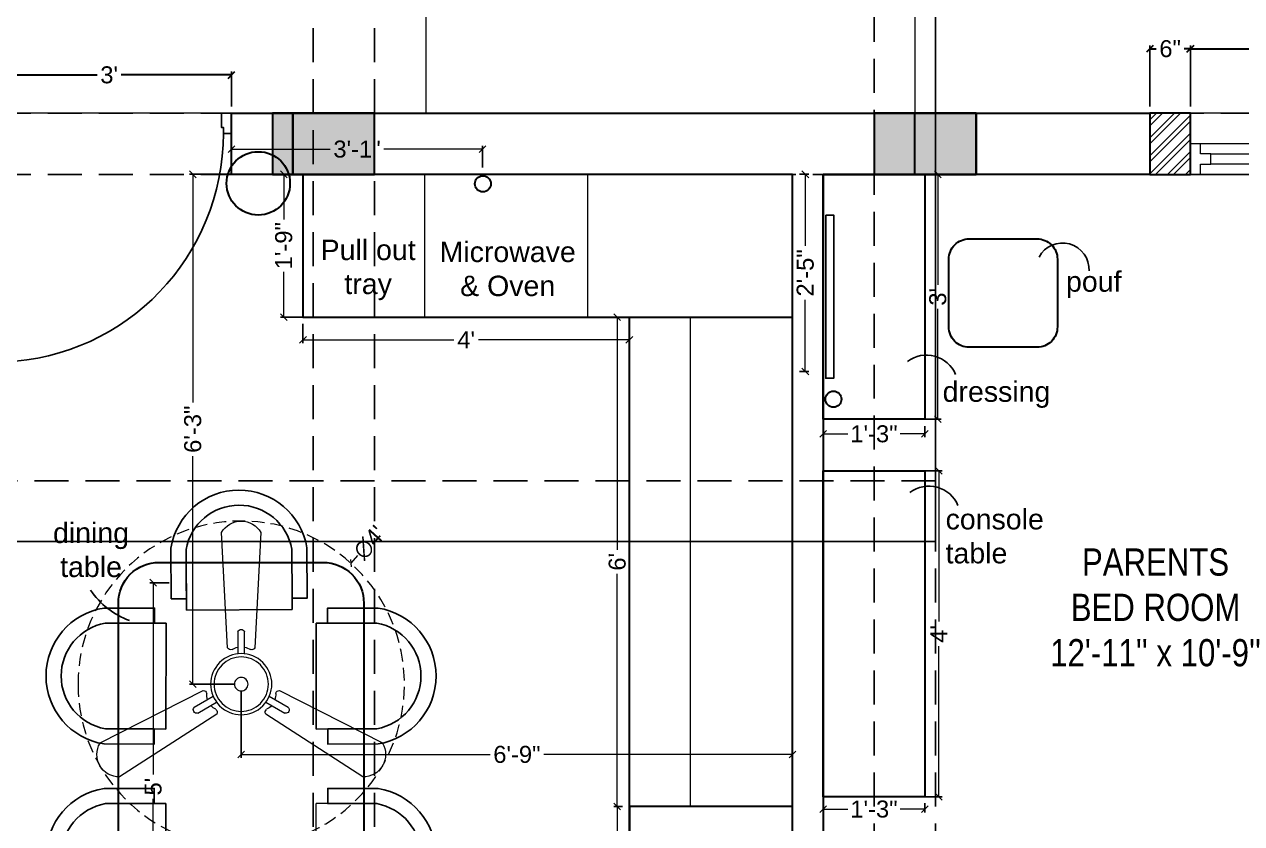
# Model space of a CAD drawing. Header units: millimetres. Extents: x 56222 to 3066687, y -650199 to -121287.
# Drawn here: x 135482.5 to 135661.5, y -184507.5 to -184389.9 of the extents above; entities that cross this region are included whole.
import ezdxf

# ---------------------------------------------------------------- set-up
doc = ezdxf.new("R2010")
doc.units = ezdxf.units.MM
doc.header["$MEASUREMENT"] = 0
doc.header["$PDMODE"] = 35
doc.linetypes.add('DASHED', pattern=[0.75, 0.5, -0.25])
doc.linetypes.add('HIDDEN', pattern=[0.375, 0.25, -0.125])
doc.layers.get('Defpoints').update_dxf_attribs({"color": 220})
for name, color, linetype in [('AR DOOR', 40, 'Continuous'), ('AR ELE-5', 134, 'Continuous'), ('str coll', 6, 'Continuous')]:
    doc.layers.add(name, color=color, linetype=linetype)
for name, color, linetype, lineweight in [('BEAM', 160, 'HIDDEN', 25), ('COLUMN', 1, 'Continuous', 30), ('dim05', 1, 'Continuous', 13), ('Electrical', 84, 'Continuous', 30), ('FIRST FLOOR ( TEXT )', 7, 'Continuous', 9), ('FIRST FLOOR_( PLine )_', 251, 'Continuous', 30), ('FURNITURE', 32, 'Continuous', 9), ('GROUND FLOOR', 7, 'Continuous', 9), ('GROUND FLOOR  ( PLINE )', 251, 'Continuous', 30), ('Labelling', 1, 'Continuous', 25), ('REINFORCEMENT', 6, 'Continuous', 25), ('SECOND FLOOR ( DW_RAIL )', 7, 'Continuous', 9), ('wall', 7, 'Continuous', 30), ('XX~SLAB ( BEAM )~ ( DIM )', 7, 'Continuous', 9)]:
    doc.layers.add(name, color=color, linetype=linetype, lineweight=lineweight)
doc.styles.add('Arial', font='arial.ttf')
doc.styles.add('century g', font='GOTHIC.TTF')
doc.styles.add('KATHA', font='swissc.ttf')
doc.styles.get("Standard").update_dxf_attribs({"font": 'arial.ttf', "height": 6})
doc.styles.add('style4', font='ARIALN.TTF')
doc.dimstyles.new('Archana', dxfattribs={"dimtxt": 2, "dimasz": 0.75, "dimexe": 0.5, "dimexo": 0.5, "dimgap": 0, "dimtad": 0, "dimzin": 0, "dimdsep": 46, "dimlunit": 4, "dimtxsty": 'century g', "dimblk": 'OBLIQUE', "dimcen": 0, "dimdle": 1, "dimclrd": 256, "dimclre": 256, "dimclrt": 256, "dimadec": 0, "dimazin": 0, "dimtfac": 1, "dimtofl": 0, "dimtmove": 1, "dimatfit": 3, "dimfxl": 1, "dimfxlon": 1, "dimtolj": 1, "dimtzin": 0, "dimlwd": -1, "dimlwe": -1, "dimarcsym": 0})
doc.dimstyles.new('ISO-25', dxfattribs={"dimtxt": 2.5, "dimasz": 1, "dimexe": 0.5, "dimexo": 1, "dimtad": 0, "dimdec": 1, "dimlunit": 4, "dimtxsty": 'Standard', "dimblk": 'OBLIQUE', "dimcen": 2.5, "dimclrd": 1, "dimclre": 1, "dimclrt": 5, "dimadec": 0, "dimazin": 0, "dimtfac": 1, "dimtdec": 1, "dimtmove": 0, "dimatfit": 3, "dimfxl": 1, "dimlwd": -1, "dimarcsym": 0})

# ---------------------------------------------------------------- blocks, each defined once
blk = doc.blocks.new('*U131')
for points in [[(-40, 0), (0, 0), (0, 30), (10, 30), (10, 100), (-40, 100)], [(1160, 0), (1120, 0), (1120, 30), (1110, 30), (1110, 100), (1160, 100)], [(0, 0), (0, -1120), (30, -1120), (30, 0)]]:
    blk.add_lwpolyline(points, close=True)
at = {"layer": 'AR ELE-5', "linetype": 'ByBlock', "ltscale": 15}
blk.add_arc((-1.6, 0.7), 1121.6, 272.37301, 359.96526, dxfattribs=at)
blk = doc.blocks.new('SD DSD')
at = {"layer": 'FURNITURE', "lineweight": 25}
for p, q in [((3348502.23, -514619.34), (3348502.25, -514623.25)), ((3348486.7, -514623.32), (3348486.68, -514619.42)), ((3348486.7, -514623.32), (3348502.25, -514623.25)), ((3348483.69, -514625.26), (3348479.79, -514625.25)), ((3348483.69, -514625.26), (3348483.66, -514640.81)), ((3348505.76, -514625.26), (3348509.66, -514625.25)), ((3348505.76, -514625.26), (3348505.79, -514640.81)), ((3348479.75, -514640.8), (3348483.66, -514640.81)), ((3348509.7, -514640.8), (3348505.79, -514640.81)), ((3348479.75, -514651.77), (3348483.66, -514651.76)), ((3348483.69, -514667.31), (3348483.66, -514651.76)), ((3348483.69, -514667.31), (3348479.79, -514667.32)), ((3348486.7, -514669.25), (3348486.68, -514673.16)), ((3348486.7, -514669.25), (3348502.25, -514669.32)), ((3348502.23, -514673.23), (3348502.25, -514669.32))]:
    blk.add_line(p, q, dxfattribs=at)
at = {"layer": 'FURNITURE'}
for p, q in [((3348505.76, -514667.31), (3348505.79, -514651.76)), ((3348509.7, -514651.77), (3348505.79, -514651.76)), ((3348505.76, -514667.31), (3348509.66, -514667.32))]:
    blk.add_line(p, q, dxfattribs=at)
at = {"layer": 'FURNITURE', "lineweight": 25, "flags": 128}
for points in [[(3348502.23, -514621.56), (3348504.46, -514621.55), (3348504.42, -514614.17, 0.853613), (3348484.42, -514614.22), (3348484.46, -514621.65), (3348486.68, -514621.64)], [(3348502.22, -514619.34), (3348502.23, -514621.56), (3348502.2, -514614.36, 0.835758), (3348486.65, -514614.39), (3348486.67, -514619.42), (3348486.68, -514621.64)], [(3348481.97, -514640.8), (3348481.97, -514643.02), (3348474.58, -514643.01, -0.853613), (3348474.58, -514623.01), (3348482.01, -514623.02), (3348482.01, -514625.25)], [(3348507.48, -514640.8), (3348507.48, -514643.02), (3348514.87, -514643.01, 0.853613), (3348514.87, -514623.01), (3348507.44, -514623.02), (3348507.44, -514625.25)], [(3348479.75, -514640.79), (3348481.97, -514640.8), (3348474.77, -514640.78, -0.835758), (3348474.76, -514625.23), (3348479.79, -514625.24), (3348482.01, -514625.25)], [(3348509.7, -514640.79), (3348507.48, -514640.8), (3348514.68, -514640.78, 0.835758), (3348514.69, -514625.23), (3348509.66, -514625.24), (3348507.44, -514625.25)], [(3348481.97, -514651.77), (3348481.97, -514649.55), (3348474.58, -514649.57, 0.853613), (3348474.58, -514669.57), (3348482.01, -514669.55), (3348482.01, -514667.32)], [(3348507.48, -514651.77), (3348507.48, -514649.55), (3348514.87, -514649.57, -0.853613), (3348514.87, -514669.57), (3348507.44, -514669.55), (3348507.44, -514667.32)], [(3348479.75, -514651.78), (3348481.97, -514651.77), (3348474.77, -514651.79, 0.835758), (3348474.76, -514667.34), (3348479.79, -514667.33), (3348482.01, -514667.33)], [(3348509.7, -514651.78), (3348507.48, -514651.77), (3348514.68, -514651.79, -0.835758), (3348514.69, -514667.34), (3348509.66, -514667.33), (3348507.44, -514667.33)], [(3348502.23, -514671.01), (3348504.46, -514671.02), (3348504.42, -514678.4, -0.853613), (3348484.42, -514678.36), (3348484.46, -514670.92), (3348486.68, -514670.93)], [(3348502.22, -514673.23), (3348502.23, -514671.01), (3348502.2, -514678.21, -0.835758), (3348486.65, -514678.18), (3348486.67, -514673.16), (3348486.68, -514670.93)]]:
    blk.add_lwpolyline(points, format="xyb", dxfattribs=at)
at = {"layer": 'FURNITURE', "lineweight": 30}
blk.add_lwpolyline([(3348506.78, -514676.29), (3348482.68, -514676.29, -0.414214), (3348476.68, -514670.29), (3348476.68, -514622.29, -0.414214), (3348482.68, -514616.29), (3348506.78, -514616.29, -0.414214), (3348512.78, -514622.29), (3348512.78, -514670.29, -0.414214)], format="xyb", close=True, dxfattribs=at)
blk = doc.blocks.new('_Oblique')
at = {"layer": 'wall', "color": 0, "lineweight": -2}
blk.add_line((-0.5, -0.5), (0.5, 0.5), dxfattribs=at)
blk = doc.blocks.new('*D270')
at = {"layer": 'Defpoints', "color": 0, "lineweight": 30, "transparency": 16777216}
for p in [(135501.39, -184472.08), (135504.75, -184472.08), (135502.27, -184532.08)]:
    blk.add_point(p, dxfattribs=at)
at = {"layer": 'dim05', "color": 1, "linetype": 'Continuous', "lineweight": -2, "transparency": 16777216}
for p, q in [((135503.75, -184472.08), (135500.89, -184472.08)), ((135501.27, -184532.08), (135500.89, -184532.08))]:
    blk.add_line(p, q, dxfattribs=at)
at = {"layer": 'dim05', "color": 1, "linetype": 'Continuous', "transparency": 16777216}
for p, q in [((135501.39, -184472.08), (135501.39, -184500.3)), ((135501.39, -184532.08), (135501.39, -184503.85))]:
    blk.add_line(p, q, dxfattribs=at)
at = {"layer": 'dim05', "color": 1, "transparency": 16777216}
for p, rotation in [((135501.39, -184472.08), 90), ((135501.39, -184532.08), 270)]:
    blk.add_blockref('_Oblique', p, dxfattribs=dict(at, rotation=rotation))
at = {"layer": 'dim05', "color": 5, "lineweight": 25, "transparency": 16777216, "insert": (135501.39, -184502.08), "char_height": 2.5, "attachment_point": 5, "rotation": 90, "style": 'Arial'}
blk.add_mtext("5'", dxfattribs=at)
blk = doc.blocks.new('*D276')
at = {"layer": 'Defpoints', "color": 0, "lineweight": 30, "transparency": 16777216}
for p in [(135599.92, -184503.5), (135614.86, -184503.5), (135599.92, -184505.39)]:
    blk.add_point(p, dxfattribs=at)
at = {"layer": 'dim05', "color": 1, "linetype": 'Continuous', "lineweight": -2, "transparency": 16777216}
for p, q in [((135599.92, -184504.5), (135599.92, -184505.89)), ((135614.86, -184504.5), (135614.86, -184505.89))]:
    blk.add_line(p, q, dxfattribs=at)
at = {"layer": 'dim05', "color": 1, "linetype": 'Continuous', "transparency": 16777216}
for p, q in [((135599.92, -184505.39), (135603.56, -184505.39)), ((135614.86, -184505.39), (135611.22, -184505.39))]:
    blk.add_line(p, q, dxfattribs=at)
at = {"layer": 'dim05', "color": 1, "transparency": 16777216, "rotation": 180}
blk.add_blockref('_Oblique', (135599.92, -184505.39), dxfattribs=at)
at = {"layer": 'dim05', "color": 1, "transparency": 16777216}
blk.add_blockref('_Oblique', (135614.86, -184505.39), dxfattribs=at)
at = {"layer": 'dim05', "color": 5, "lineweight": 25, "transparency": 16777216, "insert": (135607.39, -184505.39), "char_height": 2.5, "attachment_point": 5, "style": 'Arial'}
blk.add_mtext('1\'-3"', dxfattribs=at)
blk = doc.blocks.new('*D277')
at = {"layer": 'Defpoints', "color": 0, "lineweight": 30, "transparency": 16777216}
for p in [(135613.29, -184455.62), (135613.29, -184503.59), (135616.92, -184503.59)]:
    blk.add_point(p, dxfattribs=at)
at = {"layer": 'dim05', "color": 1, "linetype": 'Continuous', "lineweight": -2, "transparency": 16777216}
for p, q in [((135614.29, -184455.62), (135617.42, -184455.62)), ((135614.29, -184503.59), (135617.42, -184503.59))]:
    blk.add_line(p, q, dxfattribs=at)
at = {"layer": 'dim05', "color": 1, "linetype": 'Continuous', "transparency": 16777216}
for p, q in [((135616.92, -184455.62), (135616.92, -184477.78)), ((135616.92, -184503.59), (135616.92, -184481.43))]:
    blk.add_line(p, q, dxfattribs=at)
at = {"layer": 'dim05', "color": 1, "transparency": 16777216}
for p, rotation in [((135616.92, -184455.62), 90), ((135616.92, -184503.59), 270)]:
    blk.add_blockref('_Oblique', p, dxfattribs=dict(at, rotation=rotation))
at = {"layer": 'dim05', "color": 5, "lineweight": 25, "transparency": 16777216, "insert": (135616.92, -184479.61), "char_height": 2.5, "attachment_point": 5, "rotation": 90, "style": 'Arial'}
blk.add_mtext("4'", dxfattribs=at)
blk = doc.blocks.new('*D278')
at = {"layer": 'Defpoints', "color": 0, "lineweight": 30, "transparency": 16777216}
for p in [(135599.92, -184448.03), (135614.86, -184448.03), (135614.86, -184450.19)]:
    blk.add_point(p, dxfattribs=at)
at = {"layer": 'dim05', "color": 1, "linetype": 'Continuous', "lineweight": -2, "transparency": 16777216}
for p, q in [((135599.92, -184449.03), (135599.92, -184450.69)), ((135614.86, -184449.03), (135614.86, -184450.69))]:
    blk.add_line(p, q, dxfattribs=at)
at = {"layer": 'dim05', "color": 1, "linetype": 'Continuous', "transparency": 16777216}
for p, q in [((135599.92, -184450.19), (135603.56, -184450.19)), ((135614.86, -184450.19), (135611.22, -184450.19))]:
    blk.add_line(p, q, dxfattribs=at)
at = {"layer": 'dim05', "color": 1, "transparency": 16777216, "rotation": 180}
blk.add_blockref('_Oblique', (135599.92, -184450.19), dxfattribs=at)
at = {"layer": 'dim05', "color": 1, "transparency": 16777216}
blk.add_blockref('_Oblique', (135614.86, -184450.19), dxfattribs=at)
at = {"layer": 'dim05', "color": 5, "lineweight": 25, "transparency": 16777216, "insert": (135607.39, -184450.19), "char_height": 2.5, "attachment_point": 5, "style": 'Arial'}
blk.add_mtext('1\'-3"', dxfattribs=at)
blk = doc.blocks.new('*D279')
at = {"layer": 'Defpoints', "color": 0, "lineweight": 30, "transparency": 16777216}
for p in [(135612.07, -184412), (135616.78, -184412), (135612.73, -184448.03)]:
    blk.add_point(p, dxfattribs=at)
at = {"layer": 'dim05', "color": 1, "linetype": 'Continuous', "lineweight": -2, "transparency": 16777216}
for p, q in [((135613.07, -184412), (135617.28, -184412)), ((135613.73, -184448.03), (135617.28, -184448.03))]:
    blk.add_line(p, q, dxfattribs=at)
at = {"layer": 'dim05', "color": 1, "linetype": 'Continuous', "transparency": 16777216}
for p, q in [((135616.78, -184412), (135616.78, -184428.24)), ((135616.78, -184448.03), (135616.78, -184431.79))]:
    blk.add_line(p, q, dxfattribs=at)
at = {"layer": 'dim05', "color": 1, "transparency": 16777216}
for p, rotation in [((135616.78, -184412), 90), ((135616.78, -184448.03), 270)]:
    blk.add_blockref('_Oblique', p, dxfattribs=dict(at, rotation=rotation))
at = {"layer": 'dim05', "color": 5, "lineweight": 25, "transparency": 16777216, "insert": (135616.78, -184430.02), "char_height": 2.5, "attachment_point": 5, "rotation": 90, "style": 'Arial'}
blk.add_mtext("3'", dxfattribs=at)
blk = doc.blocks.new('*D284')
at = {"layer": 'Defpoints', "color": 0, "lineweight": 30, "transparency": 16777216}
for p in [(135525.78, -184412), (135520.6, -184433), (135525.07, -184433)]:
    blk.add_point(p, dxfattribs=at)
at = {"layer": 'dim05', "color": 1, "linetype": 'Continuous', "lineweight": -2, "transparency": 16777216}
for p, q in [((135524.78, -184412), (135520.1, -184412)), ((135524.07, -184433), (135520.1, -184433))]:
    blk.add_line(p, q, dxfattribs=at)
at = {"layer": 'dim05', "color": 1, "linetype": 'Continuous', "transparency": 16777216}
for p, q in [((135520.6, -184412), (135520.6, -184418.67)), ((135520.6, -184433), (135520.6, -184426.33))]:
    blk.add_line(p, q, dxfattribs=at)
at = {"layer": 'dim05', "color": 1, "transparency": 16777216}
for p, rotation in [((135520.6, -184412), 90), ((135520.6, -184433), 270)]:
    blk.add_blockref('_Oblique', p, dxfattribs=dict(at, rotation=rotation))
at = {"layer": 'dim05', "color": 5, "lineweight": 25, "transparency": 16777216, "insert": (135520.6, -184422.5), "char_height": 2.5, "attachment_point": 5, "rotation": 90, "style": 'Arial'}
blk.add_mtext('1\'-9"', dxfattribs=at)
blk = doc.blocks.new('*D285')
at = {"layer": 'Defpoints', "color": 0, "lineweight": 30, "transparency": 16777216}
for p in [(135523.42, -184433), (135571.42, -184433), (135571.42, -184436.34)]:
    blk.add_point(p, dxfattribs=at)
at = {"layer": 'dim05', "color": 1, "linetype": 'Continuous', "lineweight": -2, "transparency": 16777216}
for p, q in [((135523.42, -184434), (135523.42, -184436.84)), ((135571.42, -184434), (135571.42, -184436.84))]:
    blk.add_line(p, q, dxfattribs=at)
at = {"layer": 'dim05', "color": 1, "linetype": 'Continuous', "transparency": 16777216}
for p, q in [((135523.42, -184436.34), (135545.6, -184436.34)), ((135571.42, -184436.34), (135549.25, -184436.34))]:
    blk.add_line(p, q, dxfattribs=at)
at = {"layer": 'dim05', "color": 1, "transparency": 16777216, "rotation": 180}
blk.add_blockref('_Oblique', (135523.42, -184436.34), dxfattribs=at)
at = {"layer": 'dim05', "color": 1, "transparency": 16777216}
blk.add_blockref('_Oblique', (135571.42, -184436.34), dxfattribs=at)
at = {"layer": 'dim05', "color": 5, "lineweight": 25, "transparency": 16777216, "insert": (135547.42, -184436.34), "char_height": 2.5, "attachment_point": 5, "style": 'Arial'}
blk.add_mtext("4'", dxfattribs=at)
blk = doc.blocks.new('*D286')
at = {"layer": 'Defpoints', "color": 0, "lineweight": 30, "transparency": 16777216}
for p in [(135571.42, -184433), (135569.64, -184505), (135571.42, -184505)]:
    blk.add_point(p, dxfattribs=at)
at = {"layer": 'dim05', "color": 1, "linetype": 'Continuous', "lineweight": -2, "transparency": 16777216}
for p, q in [((135570.42, -184433), (135569.14, -184433)), ((135570.42, -184505), (135569.14, -184505))]:
    blk.add_line(p, q, dxfattribs=at)
at = {"layer": 'dim05', "color": 1, "linetype": 'Continuous', "transparency": 16777216}
for p, q in [((135569.64, -184433), (135569.64, -184467.22)), ((135569.64, -184505), (135569.64, -184470.78))]:
    blk.add_line(p, q, dxfattribs=at)
at = {"layer": 'dim05', "color": 1, "transparency": 16777216}
for p, rotation in [((135569.64, -184433), 90), ((135569.64, -184505), 270)]:
    blk.add_blockref('_Oblique', p, dxfattribs=dict(at, rotation=rotation))
at = {"layer": 'dim05', "color": 5, "lineweight": 25, "transparency": 16777216, "insert": (135569.64, -184469), "char_height": 2.5, "attachment_point": 5, "rotation": 90, "style": 'Arial'}
blk.add_mtext("6'", dxfattribs=at)
blk = doc.blocks.new('*D287')
at = {"layer": 'Defpoints', "color": 0, "lineweight": 30, "transparency": 16777216}
for p in [(135571.42, -184505), (135569.64, -184541), (135571.42, -184541)]:
    blk.add_point(p, dxfattribs=at)
at = {"layer": 'dim05', "color": 1, "linetype": 'Continuous', "lineweight": -2, "transparency": 16777216}
for p, q in [((135570.42, -184505), (135569.14, -184505)), ((135570.42, -184541), (135569.14, -184541))]:
    blk.add_line(p, q, dxfattribs=at)
at = {"layer": 'dim05', "color": 1, "linetype": 'Continuous', "transparency": 16777216}
for p, q in [((135569.64, -184505), (135569.64, -184521.23)), ((135569.64, -184541), (135569.64, -184524.78))]:
    blk.add_line(p, q, dxfattribs=at)
at = {"layer": 'dim05', "color": 1, "transparency": 16777216}
for p, rotation in [((135569.64, -184505), 90), ((135569.64, -184541), 270)]:
    blk.add_blockref('_Oblique', p, dxfattribs=dict(at, rotation=rotation))
at = {"layer": 'dim05', "color": 5, "transparency": 16777216, "insert": (135569.64, -184523), "char_height": 2.5, "attachment_point": 5, "rotation": 90, "style": 'Arial'}
blk.add_mtext("3'", dxfattribs=at)
blk = doc.blocks.new('*D301')
at = {"layer": 'Defpoints', "color": 0, "lineweight": 30, "transparency": 16777216}
for p in [(135713.92, -184393.53), (135653.92, -184395.15), (135713.92, -184395.15)]:
    blk.add_point(p, dxfattribs=at)
at = {"layer": 'dim05', "color": 5, "linetype": 'Continuous', "lineweight": -2, "transparency": 16777216}
for p, q in [((135653.92, -184394.15), (135653.92, -184393.03)), ((135713.92, -184394.15), (135713.92, -184393.03))]:
    blk.add_line(p, q, dxfattribs=at)
at = {"layer": 'dim05', "color": 5, "linetype": 'Continuous', "lineweight": 30, "transparency": 16777216}
for p, q in [((135653.92, -184393.53), (135682.15, -184393.53)), ((135713.92, -184393.53), (135685.7, -184393.53))]:
    blk.add_line(p, q, dxfattribs=at)
at = {"layer": 'dim05', "color": 5, "lineweight": 30, "transparency": 16777216, "rotation": 180}
blk.add_blockref('_Oblique', (135653.92, -184393.53), dxfattribs=at)
at = {"layer": 'dim05', "color": 5, "lineweight": 30, "transparency": 16777216}
blk.add_blockref('_Oblique', (135713.92, -184393.53), dxfattribs=at)
at = {"layer": 'dim05', "color": 5, "lineweight": 30, "transparency": 16777216, "insert": (135683.92, -184393.53), "char_height": 2.5, "attachment_point": 5, "style": 'Arial'}
blk.add_mtext("5'", dxfattribs=at)
blk = doc.blocks.new('*D302')
at = {"layer": 'Defpoints', "color": 0, "lineweight": 30, "transparency": 16777216}
for p in [(135647.96, -184393.53), (135647.96, -184403), (135653.92, -184403)]:
    blk.add_point(p, dxfattribs=at)
at = {"layer": 'dim05', "color": 5, "linetype": 'Continuous', "lineweight": -2, "transparency": 16777216}
for p, q in [((135647.96, -184402), (135647.96, -184393.03)), ((135653.92, -184402), (135653.92, -184393.03))]:
    blk.add_line(p, q, dxfattribs=at)
at = {"layer": 'dim05', "color": 5, "linetype": 'Continuous', "lineweight": 30, "transparency": 16777216}
for p, q in [((135647.96, -184393.53), (135648.87, -184393.53)), ((135653.92, -184393.53), (135653.01, -184393.53))]:
    blk.add_line(p, q, dxfattribs=at)
at = {"layer": 'dim05', "color": 5, "lineweight": 30, "transparency": 16777216, "rotation": 180}
blk.add_blockref('_Oblique', (135647.96, -184393.53), dxfattribs=at)
at = {"layer": 'dim05', "color": 5, "lineweight": 30, "transparency": 16777216}
blk.add_blockref('_Oblique', (135653.92, -184393.53), dxfattribs=at)
at = {"layer": 'dim05', "color": 5, "lineweight": 30, "transparency": 16777216, "insert": (135650.94, -184393.53), "char_height": 2.5, "attachment_point": 5, "style": 'Arial'}
blk.add_mtext('6"', dxfattribs=at)
blk = doc.blocks.new('*D306')
at = {"layer": 'Defpoints', "color": 0, "lineweight": 30, "transparency": 16777216}
for p in [(135512.92, -184397.38), (135476.92, -184403), (135512.92, -184403)]:
    blk.add_point(p, dxfattribs=at)
at = {"layer": 'dim05', "color": 5, "linetype": 'Continuous', "lineweight": -2, "transparency": 16777216}
for p, q in [((135476.92, -184402), (135476.92, -184396.88)), ((135512.92, -184402), (135512.92, -184396.88))]:
    blk.add_line(p, q, dxfattribs=at)
at = {"layer": 'dim05', "color": 5, "linetype": 'Continuous', "lineweight": 30, "transparency": 16777216}
for p, q in [((135476.92, -184397.38), (135493.15, -184397.38)), ((135512.92, -184397.38), (135496.7, -184397.38))]:
    blk.add_line(p, q, dxfattribs=at)
at = {"layer": 'dim05', "color": 5, "lineweight": 30, "transparency": 16777216, "rotation": 180}
blk.add_blockref('_Oblique', (135476.92, -184397.38), dxfattribs=at)
at = {"layer": 'dim05', "color": 5, "lineweight": 30, "transparency": 16777216}
blk.add_blockref('_Oblique', (135512.92, -184397.38), dxfattribs=at)
at = {"layer": 'dim05', "color": 5, "lineweight": 30, "transparency": 16777216, "insert": (135494.92, -184397.38), "char_height": 2.5, "attachment_point": 5, "style": 'Arial'}
blk.add_mtext("3'", dxfattribs=at)
blk = doc.blocks.new('*D250')
at = {"layer": 'Defpoints', "color": 0, "lineweight": 30, "transparency": 16777216}
for p in [(135512.92, -184408.3), (135512.92, -184412), (135549.83, -184412)]:
    blk.add_point(p, dxfattribs=at)
at = {"layer": 'dim05', "color": 1, "linetype": 'Continuous', "lineweight": -2, "transparency": 16777216}
for p, q in [((135512.92, -184411), (135512.92, -184407.8)), ((135549.83, -184411), (135549.83, -184407.8))]:
    blk.add_line(p, q, dxfattribs=at)
at = {"layer": 'dim05', "color": 1, "linetype": 'Continuous', "transparency": 16777216}
for p, q in [((135512.92, -184408.3), (135527.43, -184408.3)), ((135549.83, -184408.3), (135535.32, -184408.3))]:
    blk.add_line(p, q, dxfattribs=at)
at = {"layer": 'dim05', "color": 1, "transparency": 16777216, "rotation": 180}
blk.add_blockref('_Oblique', (135512.92, -184408.3), dxfattribs=at)
at = {"layer": 'dim05', "color": 1, "transparency": 16777216}
blk.add_blockref('_Oblique', (135549.83, -184408.3), dxfattribs=at)
at = {"layer": 'dim05', "color": 5, "lineweight": 25, "transparency": 16777216, "insert": (135531.37, -184408.3), "char_height": 2.5, "attachment_point": 5, "style": 'Arial'}
blk.add_mtext('3\'-1"', dxfattribs=at)
blk = doc.blocks.new('*D251')
at = {"layer": 'Defpoints', "color": 0, "lineweight": 30, "transparency": 16777216}
for p in [(135595.42, -184412), (135595.42, -184441), (135597.29, -184441)]:
    blk.add_point(p, dxfattribs=at)
at = {"layer": 'dim05', "color": 1, "linetype": 'Continuous', "lineweight": -2, "transparency": 16777216}
for p, q in [((135596.42, -184412), (135597.79, -184412)), ((135596.42, -184441), (135597.79, -184441))]:
    blk.add_line(p, q, dxfattribs=at)
at = {"layer": 'dim05', "color": 1, "linetype": 'Continuous', "transparency": 16777216}
for p, q in [((135597.29, -184412), (135597.29, -184422.53)), ((135597.29, -184441), (135597.29, -184430.47))]:
    blk.add_line(p, q, dxfattribs=at)
at = {"layer": 'dim05', "color": 1, "transparency": 16777216}
for p, rotation in [((135597.29, -184412), 90), ((135597.29, -184441), 270)]:
    blk.add_blockref('_Oblique', p, dxfattribs=dict(at, rotation=rotation))
at = {"layer": 'dim05', "color": 5, "lineweight": 25, "transparency": 16777216, "insert": (135597.29, -184426.5), "char_height": 2.5, "attachment_point": 5, "rotation": 90, "style": 'Arial'}
blk.add_mtext('2\'-5"', dxfattribs=at)
blk = doc.blocks.new('fan')
at = {"layer": 'Electrical', "lineweight": 15, "ltscale": 20}
for p, q in [((3300835.29, -509900.78), (3300836.47, -509923.43)), ((3300841.81, -509923.43), (3300842.99, -509900.78)), ((3300838.47, -509924.57), (3300838.47, -509920.25)), ((3300839.81, -509920.28), (3300839.81, -509924.57)), ((3300831.66, -509931.77), (3300811.45, -509942.07)), ((3300829.93, -509935.08), (3300833.64, -509932.93)), ((3300844.64, -509932.93), (3300848.38, -509935.09)), ((3300866.83, -509942.07), (3300846.62, -509931.77)), ((3300834.31, -509934.09), (3300830.57, -509936.25)), ((3300847.68, -509936.23), (3300843.97, -509934.09)), ((3300815.3, -509948.74), (3300834.33, -509936.39)), ((3300843.95, -509936.39), (3300862.98, -509948.74))]:
    blk.add_line(p, q, dxfattribs=at)
at = {"layer": 'Electrical', "linetype": 'DASHED', "lineweight": 15, "ltscale": 5}
blk.add_circle((3300839.14, -509930.53), 32, dxfattribs=at)
at = {"layer": 'Electrical', "lineweight": 15, "ltscale": 20}
for centre, major_axis, start_param, end_param in [((3300839.14, -509902.94), (3.12, 3.12), -0.272136, 1.842967), ((3300839.13, -509920.5), (0.501, 0.501), -0.465536, 1.983618), ((3300837.1, -509923.08), (0.51, 0.51), 2.863014, 4.257784), ((3300839.14, -509926.42), (2.27, -2.27), 2.565057, 2.951308), ((3300839.14, -509926.42), (2.27, 2.27), 0.19032, 0.57657), ((3300841.18, -509923.08), (0.51, -0.51), 5.167028, 6.561799), ((3300839.14, -509930.53), (4.24, -4.24), 3.14161, 9.424795), ((3300839.14, -509930.53), (3.77, -3.77), 1.749190548672175e-05, 6.283202799085073), ((3300839.14, -509930.53), (0.943, 0.943), 1.570814, 7.853999), ((3300831.67, -509932.49), (0.51, -0.51), 0.978238, 2.373008), ((3300835.59, -509932.58), (2.27, -2.27), 3.855511, 4.241762), ((3300842.69, -509932.58), (2.27, 2.27), 5.183051, 5.569301), ((3300846.61, -509932.49), (0.51, -0.51), 2.339416, 3.734186), ((3300830.46, -509935.55), (0.501, -0.501), 3.199655, 5.648809), ((3300835.59, -509932.58), (2.27, -2.27), 4.659452, 5.045703), ((3300833.71, -509936.02), (0.51, 0.51), -1.325776, 0.068994), ((3300844.57, -509936.02), (0.51, -0.51), 3.072633, 4.467404), ((3300842.69, -509932.58), (2.27, 2.27), 4.37911, 4.765361), ((3300847.83, -509935.54), (0.501, 0.501), 3.723254, 6.172408), ((3300815.25, -509944.32), (3.12, -3.12), 3.393055, 5.508159), ((3300863.03, -509944.32), (3.12, -3.12), 5.48745, 7.602554)]:
    blk.add_ellipse(centre, major_axis=major_axis, ratio=1, start_param=start_param, end_param=end_param, dxfattribs=at)
blk = doc.blocks.new('*D256')
at = {"layer": 'Defpoints', "color": 0, "lineweight": 30, "transparency": 16777216}
for p in [(135514.34, -184487), (135595.42, -184487), (135595.42, -184497.35)]:
    blk.add_point(p, dxfattribs=at)
at = {"layer": 'dim05', "color": 1, "linetype": 'Continuous', "lineweight": -2, "transparency": 16777216}
for p, q in [((135514.34, -184488), (135514.34, -184497.85)), ((135595.42, -184488), (135595.42, -184497.85))]:
    blk.add_line(p, q, dxfattribs=at)
at = {"layer": 'dim05', "color": 1, "linetype": 'Continuous', "transparency": 16777216}
for p, q in [((135514.34, -184497.35), (135550.93, -184497.35)), ((135595.42, -184497.35), (135558.84, -184497.35))]:
    blk.add_line(p, q, dxfattribs=at)
at = {"layer": 'dim05', "color": 1, "transparency": 16777216, "rotation": 180}
blk.add_blockref('_Oblique', (135514.34, -184497.35), dxfattribs=at)
at = {"layer": 'dim05', "color": 1, "transparency": 16777216}
blk.add_blockref('_Oblique', (135595.42, -184497.35), dxfattribs=at)
at = {"layer": 'dim05', "color": 5, "lineweight": 25, "transparency": 16777216, "insert": (135554.88, -184497.35), "char_height": 2.5, "attachment_point": 5, "style": 'Arial'}
blk.add_mtext('6\'-9"', dxfattribs=at)
blk = doc.blocks.new('*D257')
at = {"layer": 'Defpoints', "color": 0, "lineweight": 30, "transparency": 16777216}
for p in [(135507.22, -184412), (135514.34, -184412), (135514.34, -184487)]:
    blk.add_point(p, dxfattribs=at)
at = {"layer": 'dim05', "color": 1, "linetype": 'Continuous', "lineweight": -2, "transparency": 16777216}
for p, q in [((135513.34, -184412), (135506.72, -184412)), ((135513.34, -184487), (135506.72, -184487))]:
    blk.add_line(p, q, dxfattribs=at)
at = {"layer": 'dim05', "color": 1, "linetype": 'Continuous', "transparency": 16777216}
for p, q in [((135507.22, -184412), (135507.22, -184445.55)), ((135507.22, -184487), (135507.22, -184453.46))]:
    blk.add_line(p, q, dxfattribs=at)
at = {"layer": 'dim05', "color": 1, "transparency": 16777216}
for p, rotation in [((135507.22, -184412), 90), ((135507.22, -184487), 270)]:
    blk.add_blockref('_Oblique', p, dxfattribs=dict(at, rotation=rotation))
at = {"layer": 'dim05', "color": 5, "lineweight": 25, "transparency": 16777216, "insert": (135507.22, -184449.5), "char_height": 2.5, "attachment_point": 5, "rotation": 90, "style": 'Arial'}
blk.add_mtext('6\'-3"', dxfattribs=at)
blk = doc.blocks.new('*D263')
at = {"layer": 'Defpoints', "color": 0, "lineweight": 30, "transparency": 16777216}
for p in [(135530.46, -184469.21), (135498.23, -184504.79)]:
    blk.add_point(p, dxfattribs=at)
at = {"layer": 'dim05', "transparency": 16777216}
blk.add_line((135531.46, -184468.1), (135530.46, -184469.21), dxfattribs=at)
at = {"layer": 'dim05', "transparency": 16777216, "xscale": 0.75, "yscale": 0.75, "zscale": 0.75, "rotation": 227.8301719996441}
blk.add_blockref('_Oblique', (135530.46, -184469.21), dxfattribs=at)
at = {"layer": 'dim05', "color": 5, "lineweight": 25, "transparency": 16777216, "insert": (135533.22, -184466.17), "char_height": 2.5, "attachment_point": 5, "rotation": 47.8302, "style": 'century g'}
blk.add_mtext("\\A1;∅4'", dxfattribs=at)

msp = doc.modelspace()

# ---------------------------------------------------------------- hatches: boundary and pattern name
at = {"layer": 'COLUMN'}
h = msp.add_hatch(color=256, dxfattribs=at)
h.dxf.hatch_style = 1
h.paths.add_polyline_path([(135533.921, -184412.003), (135533.921, -184403.003), (135518.921, -184403.003), (135518.921, -184412.003)])
h = msp.add_hatch(color=256, dxfattribs=at)
h.dxf.hatch_style = 1
h.paths.add_polyline_path([(135622.421, -184412.003), (135622.421, -184403.003), (135607.421, -184403.003), (135607.421, -184412.003)])
at = {"layer": 'GROUND FLOOR  ( PLINE )', "lineweight": 5}
h = msp.add_hatch(dxfattribs=at)
h.set_pattern_fill('ANSI32', color=3, scale=5)
h.set_pattern_definition([(45, (-12749.2664, -7308.46), (-1.325825215, 1.325825215), []), (45, (-12748.3825, -7308.46), (-1.325825215, 1.325825215), [])])
h.paths.add_polyline_path([(135653.921, -184403.003), (135647.963, -184403.003), (135647.963, -184412.003), (135653.921, -184412.003)])

# ---------------------------------------------------------------- linework, layer by layer
at = {"color": 5}
msp.add_lwpolyline([(135600.288, -184418.003), (135601.464, -184418.003), (135601.464, -184442.011), (135600.288, -184442.011)], close=True, dxfattribs=at)
at = {"layer": 'BEAM', "ltscale": 20}
for p, q in [((135524.921, -184695.503), (135524.921, -184379.003)), ((135533.921, -184695.503), (135533.921, -184379.003)), ((135607.421, -184550.003), (135607.421, -184379.003)), ((135616.421, -184550.003), (135616.421, -184379.003)), ((135358.421, -184403.003), (135770.921, -184403.003)), ((135358.421, -184412.003), (135770.921, -184412.003)), ((135616.421, -184457.103), (135358.421, -184457.103)), ((135358.421, -184466.003), (135616.421, -184466.003))]:
    msp.add_line(p, q, dxfattribs=at)
at = {"layer": 'COLUMN'}
for points in [[(135512.921, -184403.003), (135521.921, -184403.003), (135521.921, -184412.003), (135512.921, -184412.003)], [(135533.921, -184412.003), (135533.921, -184403.003), (135518.921, -184403.003), (135518.921, -184412.003)], [(135622.421, -184412.003), (135622.421, -184403.003), (135607.421, -184403.003), (135607.421, -184412.003)], [(135613.421, -184403.003), (135622.421, -184403.003), (135622.421, -184412.003), (135613.421, -184412.003)]]:
    msp.add_lwpolyline(points, close=True, dxfattribs=at)
at = {"layer": 'FIRST FLOOR_( PLine )_', "lineweight": 30}
for centre in [(135549.879, -184413.395), (135601.43, -184445.08)]:
    msp.add_circle(centre, 1.182, dxfattribs=at)
at = {"layer": 'FURNITURE', "lineweight": 30}
for p, q in [((135523.421, -184412.003), (135523.421, -184433.003)), ((135523.421, -184433.003), (135595.421, -184433.003)), ((135571.421, -184541.003), (135571.421, -184433.003))]:
    msp.add_line(p, q, dxfattribs=at)
at = {"layer": 'FURNITURE', "lineweight": 9}
for p, q in [((135541.322, -184433.003), (135541.322, -184412.003)), ((135565.322, -184433.003), (135565.322, -184412.003))]:
    msp.add_line(p, q, dxfattribs=at)
at = {"layer": 'FURNITURE', "lineweight": 5}
msp.add_line((135580.369, -184433.003), (135580.369, -184505.001), dxfattribs=at)
at = {"layer": 'FURNITURE', "lineweight": 30}
for points in [[(135599.921, -184412.003), (135614.862, -184412.003), (135614.862, -184448.029), (135599.921, -184448.029)], [(135599.921, -184455.621), (135614.862, -184455.621), (135614.862, -184503.59), (135599.921, -184503.59)], [(135571.421, -184541.003), (135595.421, -184541.003), (135595.421, -184505.001), (135571.421, -184505.001)]]:
    msp.add_lwpolyline(points, close=True, dxfattribs=at)
msp.add_lwpolyline([(135621.398, -184421.494), (135631.366, -184421.494, -0.4142136), (135634.366, -184424.494), (135634.366, -184434.45, -0.4142136), (135631.366, -184437.45), (135621.398, -184437.45, -0.4142136), (135618.398, -184434.45), (135618.398, -184424.494, -0.4142136)], format="xyb", close=True, dxfattribs=at)
at = {"layer": 'GROUND FLOOR'}
for p, q in [((135758.921, -184403.003), (135358.421, -184403.003)), ((135512.921, -184403.003), (135512.921, -184412.003)), ((135521.921, -184403.003), (135521.921, -184412.003)), ((135653.921, -184403.003), (135653.921, -184412.003)), ((135595.421, -184412.003), (135512.921, -184412.003)), ((135595.421, -184412.003), (135595.421, -184541.003)), ((135749.921, -184412.003), (135599.921, -184412.003)), ((135599.921, -184412.003), (135599.921, -184541.003))]:
    msp.add_line(p, q, dxfattribs=at)
at = {"layer": 'GROUND FLOOR  ( PLINE )'}
msp.add_lwpolyline([(135521.921, -184403.003), (135647.963, -184403.003), (135647.963, -184412.003), (135599.921, -184412.003), (135599.921, -184541.003), (135617.921, -184541.003), (135617.921, -184545.503), (135571.421, -184545.503), (135571.421, -184541.003), (135595.421, -184541.003), (135595.421, -184412.003), (135521.921, -184412.003)], close=True, dxfattribs=at)
at = {"layer": 'GROUND FLOOR  ( PLINE )', "color": 3}
msp.add_lwpolyline([(135653.921, -184403.003), (135647.963, -184403.003), (135647.963, -184412.003), (135653.921, -184412.003)], close=True, dxfattribs=at)
at = {"layer": 'Labelling', "color": 1}
for centre, radius, start, end in [((135635.117, -184426.012, -0.001), 3.906, 356.98417, 151.86194), ((135615.117, -184443.22, -0.07), 4.627, 22.46805, 127.17833), ((135615.468, -184462.498, -0.07), 4.627, 22.46805, 127.17833), ((135502.059, -184466.381, -0.001), 11.995, 214.53281, 249.85101)]:
    msp.add_arc(centre, radius, start, end, dxfattribs=at)
at = {"layer": 'REINFORCEMENT'}
msp.add_lwpolyline([(135358.421, -184379.003), (135616.421, -184379.003), (135616.421, -184466.003), (135358.421, -184466.003)], close=True, dxfattribs=at)
msp.add_lwpolyline([(135358.421, -184379.003), (135616.421, -184379.003), (135616.421, -184466.003), (135358.421, -184466.003)], close=True, dxfattribs=at)
at = {"layer": 'SECOND FLOOR ( DW_RAIL )', "color": 3}
msp.add_lwpolyline([(135713.921, -184407.503), (135712.421, -184407.503), (135712.421, -184409.003), (135710.921, -184409.003), (135710.921, -184410.503), (135656.921, -184410.503), (135656.921, -184409.003), (135655.421, -184409.003), (135655.421, -184407.503), (135653.921, -184407.503), (135653.921, -184412.003), (135655.421, -184412.003), (135655.421, -184410.503), (135656.921, -184410.503), (135656.921, -184409.003), (135710.921, -184409.003), (135710.921, -184410.503), (135712.421, -184410.503), (135712.421, -184412.003), (135713.921, -184412.003), (135713.921, -184407.503), (135653.921, -184407.503), (135653.921, -184412.003), (135713.921, -184412.003)], close=True, dxfattribs=at)
at = {"layer": 'XX~SLAB ( BEAM )~ ( DIM )'}
msp.add_lwpolyline([(135613.421, -184403.003), (135541.541, -184403.003), (135541.541, -184349.753), (135613.421, -184349.753)], close=True, dxfattribs=at)
at = {"layer": 'XX~SLAB ( BEAM )~ ( DIM )', "color": 242, "lineweight": 30, "true_color": 0xcd2027}
msp.add_circle((135516.852, -184413.333), 4.663, dxfattribs=at)

# ---------------------------------------------------------------- block references
at = {"layer": 'AR DOOR', "linetype": 'ByBlock', "lineweight": -2, "extrusion": (0, 0, -1), "xscale": -0.02999999999997555, "yscale": 0.02999999999997555, "zscale": -0.02999999999997555}
msp.add_blockref('*U131', (-135478.121, -184406.003), dxfattribs=at)
at = {"layer": 'dim05', "color": 1, "lineweight": 35, "xscale": -0.7500069902881101, "yscale": 0.7500069902881101, "zscale": 0.7500069902881101}
msp.add_blockref('fan', (2611166.773, 197964.458), dxfattribs=at)
at = {"layer": 'str coll', "lineweight": 35}
msp.add_blockref('SD DSD', (-3212980.408, 330147.207), dxfattribs=at)

# ---------------------------------------------------------------- texts
at = {"layer": 'FIRST FLOOR ( TEXT )', "insert": (135648.799, -184475.734), "char_height": 4, "attachment_point": 5, "style": 'KATHA'}
msp.add_mtext("PARENTS \\PBED ROOM\\P12'-11'' x 10'-9''", dxfattribs=at)
at = {"layer": 'Labelling', "color": 1, "char_height": 3, "attachment_point": 5, "style": 'style4'}
for s, insert, width in [('\\A1;{\\fArial|b0|i0|c0|p34;Pull out tray}', (135533.008, -184426.068, -0.004), 14.80925), ('\\A1;{\\fArial|b0|i0|c0|p34;Microwave & Oven}', (135553.528, -184425.931, -0.002), 14.80925), ('\\A1;{\\fArial|b0|i0|c0|p34;pouf }', (135639.711, -184428.225, -0.07), 33.45427), ('\\A1;\\pxql;{\\fArial|b0|i0|c0|p34;dressing}', (135634.214, -184444.42, -0.07), 33.45427), ('\\A1;\\pxql;{\\fArial|b0|i0|c0|p34;console \\Ptable}', (135634.652, -184465.258, -0.07), 33.45427), ('\\A1;{\\fArial|b0|i0|c0|p34;dining \\Ptable}', (135492.257, -184467.265, -0.001), 33.45427)]:
    msp.add_mtext(s, dxfattribs=dict(at, insert=insert, width=width))

# ---------------------------------------------------------------- dimensions: what is measured, and where the dimension line sits
at = {"layer": 'dim05', "color": 27, "lineweight": 30, "true_color": 0x7d5120}
for base, p1, p2, picture, middle in [((135647.963, -184393.531), (135653.921, -184403.003), (135647.963, -184403.003), '*D302', (135650.942, -184393.531)), ((135713.921, -184393.531), (135653.921, -184395.151), (135713.921, -184395.151), '*D301', (135683.921, -184393.531)), ((135512.921, -184397.376), (135476.921, -184403.003), (135512.921, -184403.003), '*D306', (135494.921, -184397.376))]:
    dim = msp.add_linear_dim(base=base, p1=p1, p2=p2, dimstyle='ISO-25', override={"dimtxsty": 'Arial', "dimclrd": 5, "dimclre": 5, "dimtmove": 1, "dimlwd": 30}, dxfattribs=at)
    dim.commit()
    dim.dimension.update_dxf_attribs({"geometry": picture, "text_midpoint": middle})
at = {"layer": 'dim05', "color": 27, "lineweight": 25, "true_color": 0x7d5120}
for base, p1, p2, override, picture, middle in [((135512.921, -184408.304), (135549.826, -184412.003), (135512.921, -184412.003), {"dimtxsty": 'Arial'}, '*D250', (135531.374, -184408.304)), ((135571.421, -184436.34), (135523.421, -184433.003), (135571.421, -184433.003), {"dimtxsty": 'Arial'}, '*D285', (135547.421, -184436.34)), ((135614.862, -184450.195), (135599.921, -184448.029), (135614.862, -184448.029), {"dimtxsty": 'Arial'}, '*D278', (135607.391, -184450.195)), ((135595.421, -184497.347), (135514.344, -184487.003), (135595.421, -184487.003), {"dimdec": 0, "dimtxsty": 'Arial'}, '*D256', (135554.883, -184497.347)), ((135599.921, -184505.393), (135614.862, -184503.501), (135599.921, -184503.501), {"dimtxsty": 'Arial'}, '*D276', (135607.391, -184505.393))]:
    dim = msp.add_linear_dim(base=base, p1=p1, p2=p2, dimstyle='ISO-25', override=override, dxfattribs=at)
    dim.commit()
    dim.dimension.update_dxf_attribs({"geometry": picture, "text_midpoint": middle})
for base, p1, p2, override, picture, middle in [((135507.222, -184412.003), (135514.344, -184487.003), (135514.344, -184412.003), {"dimdec": 0, "dimtxsty": 'Arial'}, '*D257', (135507.222, -184449.503)), ((135520.601, -184433.003), (135525.777, -184412.003), (135525.067, -184433.003), {"dimtxsty": 'Arial'}, '*D284', (135520.601, -184422.503)), ((135597.287, -184441.003), (135595.421, -184412.003), (135595.421, -184441.003), {"dimtxsty": 'Arial'}, '*D251', (135597.287, -184426.503)), ((135616.78, -184412.003), (135612.725, -184448.029), (135612.067, -184412.003), {"dimtxsty": 'Arial'}, '*D279', (135616.78, -184430.016)), ((135569.643, -184505.001), (135571.421, -184433.003), (135571.421, -184505.001), {"dimdec": 0, "dimtxsty": 'Arial'}, '*D286', (135569.643, -184469.002)), ((135616.917, -184503.59), (135613.286, -184455.621), (135613.286, -184503.59), {"dimtxsty": 'Arial'}, '*D277', (135616.917, -184479.606)), ((135501.391, -184472.08), (135502.267, -184532.08), (135504.746, -184472.08), {"dimdec": 0, "dimtxsty": 'Arial'}, '*D270', (135501.391, -184502.08))]:
    dim = msp.add_linear_dim(base=base, p1=p1, p2=p2, angle=90, dimstyle='ISO-25', override=override, dxfattribs=at)
    dim.commit()
    dim.dimension.update_dxf_attribs({"geometry": picture, "text_midpoint": middle})
dim = msp.add_diameter_dim_2p(p1=(135498.232, -184504.79), p2=(135530.456, -184469.215), dimstyle='Archana', override={"dimtxt": 2.5, "dimclrt": 5}, dxfattribs=at)
dim.commit()
dim.dimension.update_dxf_attribs({"geometry": '*D263', "text_midpoint": (135533.218, -184466.166)})
at = {"layer": 'dim05'}
dim = msp.add_linear_dim(base=(135569.643, -184541.003), p1=(135571.421, -184505.001), p2=(135571.421, -184541.003), angle=90, dimstyle='ISO-25', override={"dimdec": 0, "dimtxsty": 'Arial', "dimtmove": 1}, dxfattribs=at)
dim.commit()
dim.dimension.update_dxf_attribs({"geometry": '*D287', "text_midpoint": (135569.643, -184523.002)})

doc.saveas('drawing.dxf')
